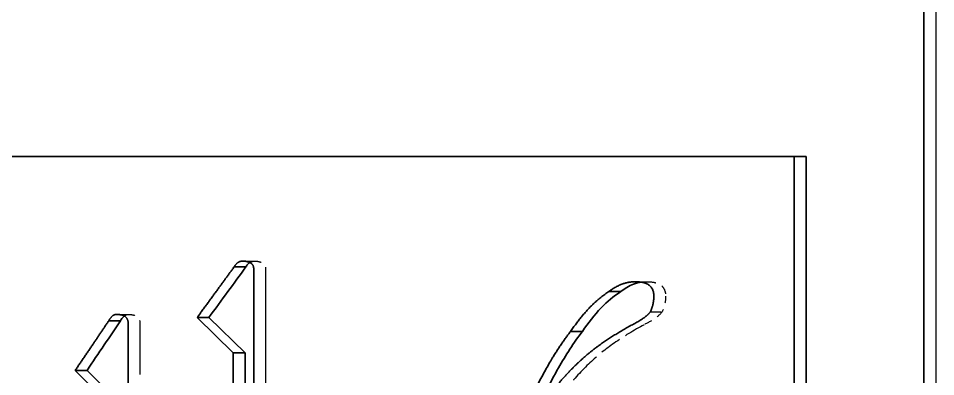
# Model space of a CAD drawing. Header units: millimetres. Extents: x 200 to 5740, y 200 to 4000.
# Drawn here: x 2029.54 to 2042.84, y 3597.31 to 3602.5 of the extents above; entities that cross this region are included whole.
import ezdxf

# ---------------------------------------------------------------- set-up
doc = ezdxf.new("R2010")
doc.units = ezdxf.units.MM
doc.header["$LTSCALE"] = 20
doc.linetypes.add('DASHED', pattern=[0.2067, 0.1654, -0.0413])
doc.layers.add('可見 (ISO)', color=7, linetype='Continuous', lineweight=35)
doc.layers.add('隱藏 (ISO)', color=7, linetype='DASHED', lineweight=25)

msp = doc.modelspace()

# ---------------------------------------------------------------- linework, layer by layer
at = {"layer": '可見 (ISO)'}
for p, q in [((2042.668, 3575.502), (2042.668, 3627.502)), ((2040.788, 3600.502), (2006.388, 3600.502)), ((2040.788, 3575.502), (2040.788, 3600.502)), ((2040.788, 3600.502), (2040.959, 3600.502)), ((2040.959, 3573.323), (2040.959, 3600.502)), ((2032.667, 3598.902), (2032.838, 3598.902)), ((2032.953, 3598.869), (2032.953, 3590.189)), ((2038.101, 3598.545), (2038.272, 3598.545)), ((2030.851, 3598.124), (2031.022, 3598.124)), ((2031.132, 3598.085), (2031.132, 3595.732)), ((2032.655, 3597.657), (2032.131, 3598.169)), ((2032.131, 3598.169), (2032.302, 3598.169)), ((2032.826, 3597.657), (2032.302, 3598.169)), ((2037.546, 3597.968), (2037.717, 3597.968)), ((2032.655, 3595.181), (2032.655, 3597.657)), ((2032.655, 3597.657), (2032.826, 3597.657)), ((2032.826, 3595.181), (2032.826, 3597.657)), ((2030.839, 3596.938), (2030.364, 3597.404)), ((2030.364, 3597.404), (2030.535, 3597.404)), ((2031.01, 3596.938), (2030.535, 3597.404))]:
    msp.add_line(p, q, dxfattribs=at)
for points in [[(2032.131, 3598.169), (2032.417, 3598.558), (2032.667, 3598.902)], [(2032.667, 3598.902), (2032.716, 3598.986), (2032.789, 3598.986)], [(2032.789, 3598.986), (2032.953, 3598.986), (2032.953, 3598.869)], [(2038.101, 3598.545), (2038.284, 3598.688), (2038.485, 3598.688)], [(2038.485, 3598.688), (2038.753, 3598.688), (2038.753, 3598.48)], [(2037.546, 3597.968), (2037.815, 3598.364), (2038.101, 3598.545)], [(2038.753, 3598.48), (2038.753, 3598.364), (2038.704, 3598.254)], [(2030.851, 3598.124), (2030.9, 3598.215), (2030.961, 3598.215)], [(2030.961, 3598.215), (2031.132, 3598.215), (2031.132, 3598.085)], [(2038.704, 3598.254), (2038.643, 3598.169), (2038.442, 3598.066)], [(2030.364, 3597.404), (2030.62, 3597.78), (2030.851, 3598.124)], [(2036.858, 3596.75), (2037.199, 3597.527), (2037.546, 3597.968)], [(2038.442, 3598.066), (2037.961, 3597.806), (2037.656, 3597.515)], [(2037.656, 3597.515), (2037.321, 3597.203), (2036.98, 3596.678)]]:
    msp.add_open_spline(points, degree=2, dxfattribs=at)
for points, knots in [([(2032.302, 3598.169), (2032.394, 3598.295), (2032.487, 3598.421), (2032.665, 3598.665), (2032.752, 3598.784), (2032.838, 3598.902)], [-0.09273372, -0.09273372, -0.09273372, -0.09273372, -0.04487172, -0.04487172, 0, 0, 0, 0]), ([(2032.838, 3598.902), (2032.847, 3598.919), (2032.859, 3598.935), (2032.879, 3598.955), (2032.887, 3598.961), (2032.895, 3598.967)], [-0.016296931, -0.016296931, -0.016296931, -0.016296931, -0.010413992, -0.010413992, -0.007295026, -0.007295026, -0.007295026, -0.007295026]), ([(2038.272, 3598.545), (2038.329, 3598.59), (2038.392, 3598.627), (2038.496, 3598.666), (2038.533, 3598.676), (2038.571, 3598.681)], [-0.04430217, -0.04430217, -0.04430217, -0.04430217, -0.02151147, -0.02151147, -0.00912807, -0.00912807, -0.00912807, -0.00912807]), ([(2037.717, 3597.968), (2037.799, 3598.089), (2037.89, 3598.206), (2038.075, 3598.399), (2038.169, 3598.48), (2038.272, 3598.545)], [-0.08273268, -0.08273268, -0.08273268, -0.08273268, -0.03809383, -0.03809383, 0, 0, 0, 0]), ([(2030.535, 3597.404), (2030.618, 3597.527), (2030.702, 3597.65), (2030.864, 3597.889), (2030.943, 3598.007), (2031.022, 3598.124)], [-0.08864347, -0.08864347, -0.08864347, -0.08864347, -0.04328434, -0.04328434, 0, 0, 0, 0]), ([(2031.022, 3598.124), (2031.034, 3598.146), (2031.049, 3598.168), (2031.069, 3598.188), (2031.072, 3598.19), (2031.074, 3598.192)], [-0.015408883, -0.015408883, -0.015408883, -0.015408883, -0.007778148, -0.007778148, -0.006758578, -0.006758578, -0.006758578, -0.006758578]), ([(2037.033, 3596.759), (2037.135, 3596.99), (2037.248, 3597.224), (2037.474, 3597.624), (2037.59, 3597.806), (2037.717, 3597.968)], [-0.1400568, -0.1400568, -0.1400568, -0.1400568, -0.0634319, -0.0634319, 0, 0, 0, 0])]:
    msp.add_open_spline(points, degree=3, knots=knots, dxfattribs=at)
at = {"layer": '隱藏 (ISO)', "ltscale": 5.36723}
msp.add_line((2042.839, 3629.682), (2042.839, 3573.323), dxfattribs=at)
at = {"layer": '隱藏 (ISO)', "ltscale": 0.047517}
for p, q in [((2032.789, 3598.986), (2032.96, 3598.986)), ((2038.485, 3598.688), (2038.656, 3598.688)), ((2030.961, 3598.215), (2031.132, 3598.215)), ((2038.704, 3598.254), (2038.875, 3598.254))]:
    msp.add_line(p, q, dxfattribs=at)
at = {"layer": '隱藏 (ISO)', "ltscale": 0.826606}
msp.add_line((2033.124, 3598.869), (2033.124, 3590.189), dxfattribs=at)
at = {"layer": '隱藏 (ISO)', "ltscale": 0.224018}
msp.add_line((2031.303, 3598.085), (2031.303, 3595.732), dxfattribs=at)
at = {"layer": '隱藏 (ISO)', "ltscale": 0.006771}
msp.add_open_spline([(2032.895, 3598.967), (2032.901, 3598.97), (2032.906, 3598.974), (2032.928, 3598.983), (2032.943, 3598.986), (2032.96, 3598.986)], degree=3, knots=[-0.007295026, -0.007295026, -0.007295026, -0.007295026, -0.00520894, -0.00520894, 0, 0, 0, 0], dxfattribs=at)
at = {"layer": '隱藏 (ISO)', "ltscale": 0.022627}
msp.add_open_spline([(2032.96, 3598.986), (2032.98, 3598.986), (2033.001, 3598.985), (2033.037, 3598.978), (2033.053, 3598.973), (2033.079, 3598.96), (2033.089, 3598.953), (2033.106, 3598.935), (2033.112, 3598.925), (2033.122, 3598.9), (2033.124, 3598.885), (2033.124, 3598.869)], degree=3, knots=[-0.02382362, -0.02382362, -0.02382362, -0.02382362, -0.01734736, -0.01734736, -0.01214454, -0.01214454, -0.0082115, -0.0082115, -0.00454364, -0.00454364, 0, 0, 0, 0], dxfattribs=at)
at = {"layer": '隱藏 (ISO)', "ltscale": 0.008518}
msp.add_open_spline([(2038.571, 3598.681), (2038.599, 3598.686), (2038.627, 3598.688), (2038.656, 3598.688)], degree=3, dxfattribs=at)
at = {"layer": '隱藏 (ISO)', "ltscale": 0.03817}
msp.add_open_spline([(2038.656, 3598.688), (2038.687, 3598.688), (2038.72, 3598.686), (2038.776, 3598.675), (2038.802, 3598.668), (2038.845, 3598.646), (2038.862, 3598.634), (2038.892, 3598.602), (2038.902, 3598.584), (2038.92, 3598.537), (2038.924, 3598.509), (2038.924, 3598.48)], degree=3, knots=[-0.04016135, -0.04016135, -0.04016135, -0.04016135, -0.03008704, -0.03008704, -0.02183947, -0.02183947, -0.01504075, -0.01504075, -0.00848503, -0.00848503, 0, 0, 0, 0], dxfattribs=at)
at = {"layer": '隱藏 (ISO)', "ltscale": 0.02225}
msp.add_open_spline([(2038.924, 3598.48), (2038.924, 3598.442), (2038.92, 3598.403), (2038.903, 3598.327), (2038.891, 3598.289), (2038.875, 3598.254)], degree=3, knots=[-0.02355478, -0.02355478, -0.02355478, -0.02355478, -0.01190132, -0.01190132, 0, 0, 0, 0], dxfattribs=at)
at = {"layer": '隱藏 (ISO)', "ltscale": 0.006284}
msp.add_open_spline([(2031.074, 3598.192), (2031.082, 3598.198), (2031.09, 3598.204), (2031.11, 3598.212), (2031.121, 3598.215), (2031.132, 3598.215)], degree=3, knots=[-0.006758578, -0.006758578, -0.006758578, -0.006758578, -0.003644831, -0.003644831, 0, 0, 0, 0], dxfattribs=at)
at = {"layer": '隱藏 (ISO)', "ltscale": 0.024084}
msp.add_open_spline([(2031.132, 3598.215), (2031.152, 3598.215), (2031.173, 3598.213), (2031.209, 3598.206), (2031.226, 3598.202), (2031.253, 3598.188), (2031.264, 3598.18), (2031.283, 3598.16), (2031.289, 3598.149), (2031.3, 3598.12), (2031.303, 3598.103), (2031.303, 3598.085)], degree=3, knots=[-0.02537444, -0.02537444, -0.02537444, -0.02537444, -0.01890081, -0.01890081, -0.01362107, -0.01362107, -0.00934519, -0.00934519, -0.00525094, -0.00525094, 0, 0, 0, 0], dxfattribs=at)
at = {"layer": '隱藏 (ISO)', "ltscale": 0.032156}
msp.add_open_spline([(2038.875, 3598.254), (2038.853, 3598.223), (2038.818, 3598.193), (2038.728, 3598.128), (2038.668, 3598.094), (2038.613, 3598.066)], degree=3, knots=[-0.03456402, -0.03456402, -0.03456402, -0.03456402, -0.01949402, -0.01949402, 0, 0, 0, 0], dxfattribs=at)
at = {"layer": '隱藏 (ISO)', "ltscale": 0.095553}
msp.add_open_spline([(2038.613, 3598.066), (2038.464, 3597.985), (2038.316, 3597.896), (2038.054, 3597.713), (2037.936, 3597.618), (2037.827, 3597.515)], degree=3, knots=[-0.1000129, -0.1000129, -0.1000129, -0.1000129, -0.0465675, -0.0465675, 0, 0, 0, 0], dxfattribs=at)
at = {"layer": '隱藏 (ISO)', "ltscale": 0.105235}
msp.add_open_spline([(2037.827, 3597.515), (2037.707, 3597.403), (2037.594, 3597.278), (2037.37, 3597.001), (2037.256, 3596.84), (2037.151, 3596.678)], degree=3, knots=[-0.1099404, -0.1099404, -0.1099404, -0.1099404, -0.0590955, -0.0590955, 0, 0, 0, 0], dxfattribs=at)

doc.saveas('drawing.dxf')
